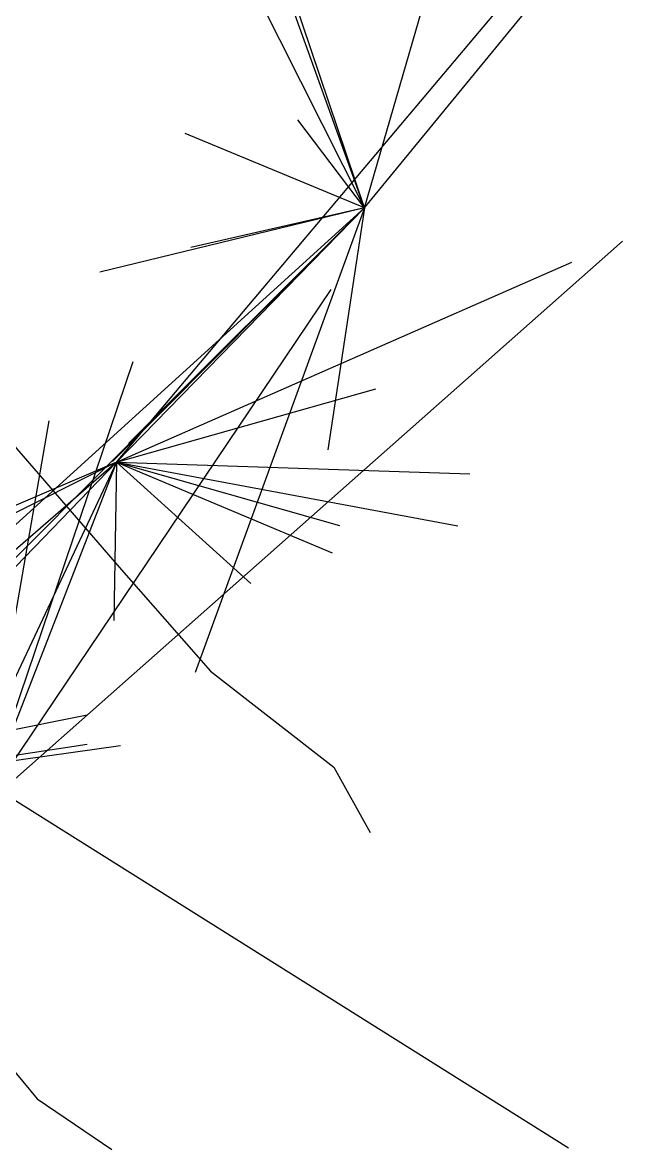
# Model space of a CAD drawing. Extents: x -76 to 350, y -173 to 110.
# Drawn here: x 281.6 to 349.8, y -157.5 to -29.3 of the extents above; entities that cross this region are included whole.
import ezdxf

# ---------------------------------------------------------------- set-up
doc = ezdxf.new("R2010")
doc.units = 0
for name, color, linetype in [('L_wall-presumed', 18, 'CONTINUOUS'), ('LEG', 1, 'CONTINUOUS'), ('SPLAY', 2, 'CONTINUOUS')]:
    doc.layers.add(name, color=color, linetype=linetype)

msp = doc.modelspace()

# ---------------------------------------------------------------- linework, layer by layer
at = {"layer": 'L_wall-presumed'}
for points in [[(190.44, -57.11), (206.95, -33.77), (220.2, -24.52), (235.12, -27.16), (245.76, -38.18), (258.7, -51.08), (268.99, -62.97), (280.43, -77.25), (292.57, -91.28), (302.95, -103.1), (316.99, -114), (321.12, -121.43)], [(219.74, -91.51), (234.4, -103.68), (246.03, -116.28), (260.1, -128.47), (273.41, -139.91), (283.25, -151.73), (291.73, -157.48)]]:
    msp.add_lwpolyline(points, dxfattribs=at)
at = {"layer": 'LEG'}
for p, q in [((320.45, -50.4), (292.25, -79.34)), ((292.25, -79.34), (276.94, -118.7))]:
    msp.add_line(p, q, dxfattribs=at)
at = {"layer": 'SPLAY'}
for p, q in [((320.45, -50.4), (347.45, 42.68)), ((320.45, -50.4), (306.45, -11.44)), ((320.45, -50.4), (304.07, -17.83)), ((320.45, -50.4), (309.66, -18.44)), ((292.25, -79.34), (341.56, -20.81)), ((320.45, -50.4), (338.69, -28.22)), ((320.45, -50.4), (312.88, -40.4)), ((320.45, -50.4), (300.08, -41.97)), ((320.45, -50.4), (252.88, -118.13)), ((320.45, -50.4), (274.2, -92.41)), ((320.45, -50.4), (290.36, -57.71)), ((320.45, -50.4), (291.82, -79.26)), ((320.45, -50.4), (293.62, -77.21)), ((320.45, -50.4), (300.72, -54.93)), ((320.45, -50.4), (301.19, -103.23)), ((320.45, -50.4), (316.3, -77.94)), ((276.94, -118.7), (349.8, -54.21)), ((292.25, -79.34), (344.04, -56.6)), ((276.94, -118.7), (316.68, -59.7)), ((197.14, -65.35), (343.67, -157.28)), ((276.94, -118.7), (294.14, -67.87)), ((292.25, -79.34), (321.76, -71.01)), ((276.94, -118.7), (284.62, -74.65)), ((292.25, -79.34), (225.61, -137.14)), ((292.25, -79.34), (247.44, -98.48)), ((292.25, -79.34), (252.81, -120.11)), ((292.25, -79.34), (254.65, -98.18)), ((292.25, -79.34), (270.56, -125.4)), ((292.25, -79.34), (291.96, -97.34)), ((292.25, -79.34), (307.55, -93.12)), ((292.25, -79.34), (332.44, -80.67)), ((292.25, -79.34), (316.77, -89.65)), ((292.25, -79.34), (331.08, -86.58)), ((292.25, -79.34), (317.61, -86.52)), ((219.11, -121.94), (288.92, -108.08)), ((219.11, -121.94), (288.91, -111.41)), ((219.11, -121.94), (292.71, -111.55))]:
    msp.add_line(p, q, dxfattribs=at)

doc.saveas('drawing.dxf')
